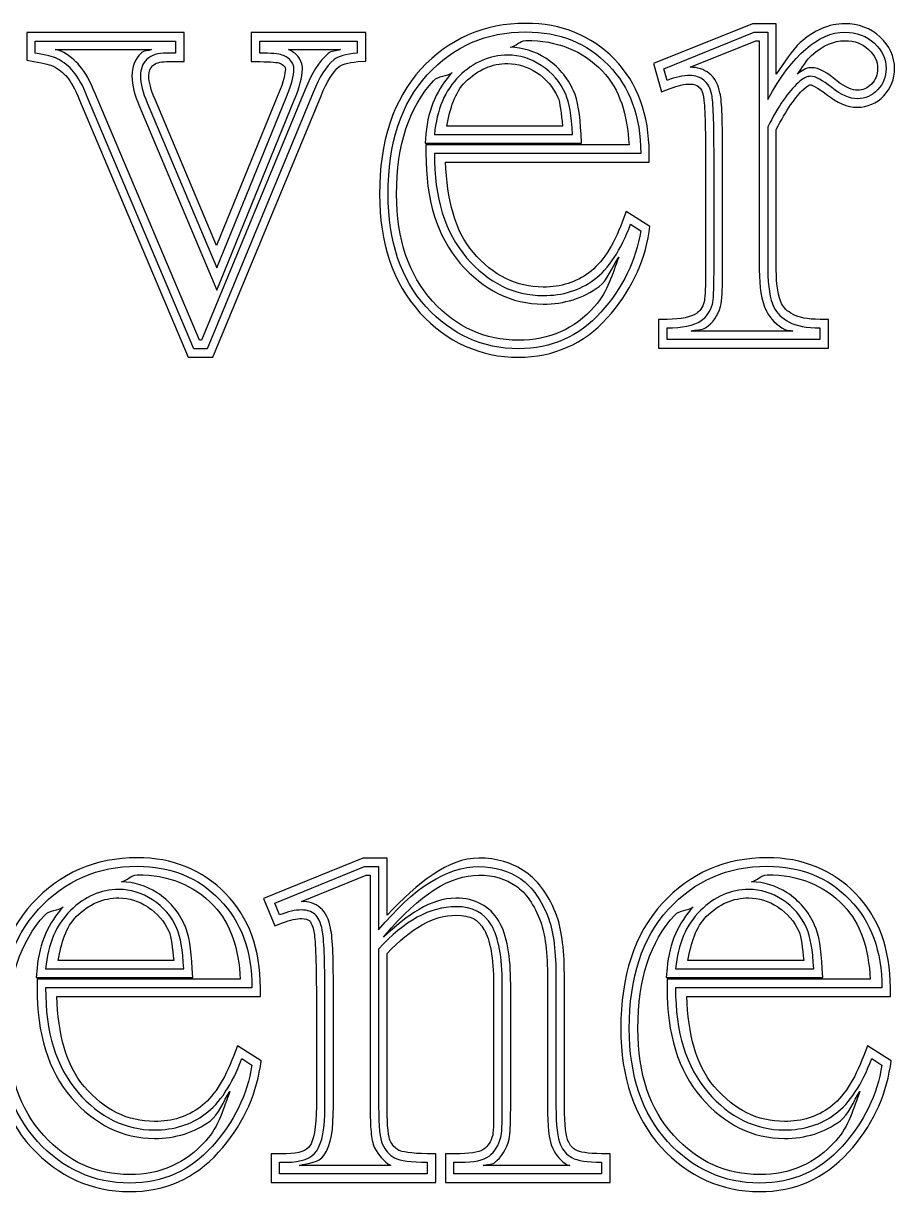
# Model space of a CAD drawing. Extents: x 35 to 204, y 106 to 197.
# Drawn here: x 89.13 to 103.4, y 121.45 to 140.59 of the extents above; entities that cross this region are included whole.
import ezdxf

# ---------------------------------------------------------------- set-up
doc = ezdxf.new("R2010")
doc.units = 0
doc.layers.add('Plast_1', color=7, linetype='CONTINUOUS')

msp = doc.modelspace()

# ---------------------------------------------------------------- linework, layer by layer
at = {"layer": 'Plast_1', "color": 7}
for points in [[(97.35937, 140.59366)], [(97.359436, 140.3144)], [(102.58205, 140.3086)], [(97.060547, 139.93555)], [(95.859665, 138.77176)], [(90.990279, 126.92379)], [(90.990202, 126.64448)], [(90.69145, 126.26559)], [(101.0118, 126.26559)], [(89.489174, 125.10163)], [(99.811184, 125.10163)]]:
    msp.add_lwpolyline(points, close=True, dxfattribs=at)
for points in [[(101.07031, 140.58789), (99.451172, 139.93359), (99.578125, 139.47266), (99.722656, 139.52736)], [(101.46112, 139.75957), (101.46112, 140.58769), (101.32245, 140.58769), (101.07031, 140.58789)], [(89.179687, 140.44336), (89.179687, 140.30469), (89.179687, 139.98828), (89.296875, 139.96878)], [(91.47086, 139.9668), (91.759923, 139.9668), (91.759923, 140.44336), (89.179687, 140.44336)], [(89.318293, 140.10671), (89.318294, 140.30431)], [(89.318294, 140.30431), (91.619788, 140.30431), (91.619788, 140.10673), (91.470271, 140.10673)], [(94.605516, 139.96672), (94.734422, 139.97672), (94.734422, 140.44352), (92.857469, 140.44352), (92.857469, 139.96696), (92.998094, 139.96696)], [(92.997479, 140.10669), (92.997479, 140.30427), (94.594107, 140.30427), (94.594107, 140.10669)], [(99.672328, 139.65824), (99.618928, 139.85047), (101.09808, 140.44854), (101.32237, 140.44848)], [(100.05272, 139.87501), (101.12501, 140.30859)], [(101.12501, 140.30859), (101.18361, 140.30859), (101.18361, 138.93359), (101.18361, 138.8125), (101.18361, 136.55664)], [(101.32237, 140.44848), (101.32237, 139.34846)], [(89.644439, 140.16396), (89.644531, 140.16406)], [(89.644531, 140.16406), (91.222656, 140.16406)], [(93.468706, 140.16395), (94.320268, 140.16395)], [(102.97267, 140.16602), (102.97267, 140.16402), (102.97467, 140.16402)], [(91.056641, 140.10936), (91.054641, 140.10736), (91.054641, 140.10536)], [(93.320359, 139.94356), (93.322359, 139.94156), (93.326259, 139.94156)], [(94.119097, 140.10145), (94.119097, 140.09945)], [(93.402429, 139.88496), (93.406329, 139.88096), (93.412229, 139.87496)], [(98.611328, 139.8125), (98.611328, 139.8105)], [(89.841797, 139.71289), (89.841797, 139.71089), (89.843797, 139.71089)], [(100.1875, 139.55666), (100.1895, 139.55466), (100.1895, 139.55266)], [(102.4571, 139.6484), (102.4551, 139.6504)], [(90.043016, 139.33784), (91.826219, 135.123), (92.230516, 135.123), (94.002, 139.40815)], [(93.873222, 139.46056), (92.137757, 135.26341), (91.918821, 135.26341), (90.172676, 139.39114)], [(93.744097, 139.51156), (92.044878, 135.40218), (92.011678, 135.40218), (90.302693, 139.4432), (90.300693, 139.4452)], [(91.155217, 139.28973), (92.292615, 136.58774), (93.435352, 139.39118)], [(93.306801, 139.44332), (92.291176, 136.95309), (91.283363, 139.34566)], [(100.2676, 139.39641), (100.2676, 139.39441), (100.2676, 139.39041)], [(101.91215, 139.51734), (101.91415, 139.51934), (101.91615, 139.51934)], [(102.28138, 139.43149), (102.28338, 139.43149), (102.28338, 139.42949)], [(91.027298, 139.23427), (92.294876, 136.22255), (93.564407, 139.33778)], [(95.72075, 138.78511), (95.70708, 138.63276), (95.859424, 138.63276), (98.271533, 138.63276), (98.263733, 138.77925)], [(95.859665, 138.77176), (98.123779, 138.77176)], [(97.960936, 138.91211), (96.0625, 138.91211)], [(101.32237, 138.89991), (101.32237, 136.5557)], [(101.46098, 136.5564), (101.46098, 138.85523)], [(99.048828, 138.60151), (95.720703, 138.60151), (95.720703, 138.46284)], [(99.239817, 138.46204), (95.859665, 138.46204)], [(96.042964, 138.32218), (99.378901, 138.32218), (99.378901, 138.4628)], [(100.303, 138.40798), (100.303, 136.51345)], [(100.44129, 136.513), (100.44129, 138.40866)], [(100.58025, 136.51368), (100.58025, 138.40821)], [(99.376953, 137.17574), (99.390623, 137.26554), (99.003904, 137.51358), (98.943354, 137.35147)], [(99.07428, 137.30329), (99.239817, 137.19649)], [(98.558594, 136.28315), (98.560594, 136.28315)], [(100.2813, 136.03494), (100.2813, 136.03294)], [(100.54885, 135.95504), (100.54885, 135.95704)], [(95.623047, 135.85352), (95.623047, 135.85152)], [(99.671925, 135.74388), (99.533253, 135.74388), (99.533253, 135.27318), (102.31646, 135.27318), (102.31646, 135.74388), (102.17778, 135.74388)], [(102.17676, 135.60522), (102.17676, 135.41298), (99.672348, 135.41298), (99.672348, 135.60522)], [(101.73244, 135.55273), (100.06643, 135.55273)], [(94.689453, 126.91797), (93.060547, 126.25586), (93.246094, 125.80859), (93.373047, 125.85739)], [(95.08599, 125.98424), (95.08599, 126.91783), (94.689453, 126.91797)], [(101.31263, 126.92379), (101.3125, 126.92383)], [(93.323217, 125.98801), (93.243117, 126.18025), (94.716927, 126.77832), (94.946542, 126.77832), (94.946543, 125.74242)], [(93.681697, 126.20699), (94.744143, 126.63867)], [(94.744143, 126.63867), (94.806643, 126.63867), (94.806643, 125.48047), (94.806643, 125.35547), (94.806643, 122.84766)], [(96.586029, 126.63855), (96.585939, 126.63867)], [(101.312322, 126.64448), (101.3125, 126.64453)], [(92.240234, 126.14258), (92.240234, 126.14058)], [(102.5625, 126.14258), (102.5625, 126.14058)], [(91.164062, 126.11719), (91.166062, 126.11519)], [(101.48633, 126.11719), (101.48833, 126.11519)], [(91.769546, 125.82026), (91.767546, 125.82026)], [(93.808594, 125.89259), (93.810594, 125.89259), (93.812594, 125.89059)], [(93.886814, 125.7109), (93.886814, 125.7089), (93.886814, 125.7069)], [(95.027439, 125.62098), (95.054779, 125.65418)], [(96.671923, 125.74797), (96.673923, 125.74797), (96.673923, 125.74597)], [(94.946544, 125.42732), (94.946544, 122.84816)], [(91.589888, 125.24019), (89.693403, 125.24019)], [(95.085985, 122.84758), (95.085985, 125.35344)], [(101.91219, 125.24019), (100.01375, 125.24019)], [(89.349609, 125.11518), (89.335939, 124.96284), (89.488283, 124.96284), (91.900393, 124.96284), (91.892593, 125.10933)], [(89.489174, 125.10163), (91.753288, 125.10163)], [(99.671875, 125.11518), (99.658205, 124.96284), (99.810549, 124.96284), (102.222662, 124.96284), (102.214662, 125.10933)], [(99.811184, 125.10163), (102.0753, 125.10163)], [(92.679687, 124.93159), (89.349609, 124.93159), (89.349609, 124.79292)], [(96.830173, 124.85144), (96.830173, 122.84754)], [(96.970364, 122.84816), (96.970364, 124.85062)], [(97.10947, 122.84755), (97.10947, 124.85145)], [(97.712893, 124.93555), (97.712893, 122.84766)], [(97.851445, 124.93609), (97.851445, 122.8482)], [(97.990287, 122.84752), (97.990287, 124.93541)], [(103.00195, 124.93159), (99.671875, 124.93159), (99.671875, 124.79292)], [(92.869326, 124.79192), (89.489174, 124.79192)], [(89.67192, 124.6523), (93.009811, 124.6523), (93.009811, 124.79098)], [(93.925874, 124.66393), (93.925874, 122.84753)], [(94.065463, 122.84818), (94.065463, 124.66374)], [(94.205129, 122.84762), (94.205129, 124.66402)], [(103.19134, 124.79192), (99.811184, 124.79192)], [(99.994271, 124.6523), (103.33021, 124.6523), (103.33021, 124.79098)], [(93.007859, 123.50581), (93.021529, 123.59371), (92.634811, 123.84371), (92.572311, 123.6816)], [(103.33013, 123.50581), (103.34383, 123.59371), (102.95516, 123.84371), (102.89466, 123.6816)], [(92.703789, 123.63316), (92.869326, 123.52636)], [(103.0258, 123.63316), (103.19134, 123.52636)], [(96.814553, 122.38269), (96.814553, 122.38069)], [(89.251953, 122.18359), (89.253953, 122.18159)], [(93.818452, 122.20104), (93.816452, 122.20104)], [(95.130905, 122.2948), (95.130905, 122.2968)], [(98.054787, 122.27325), (98.052787, 122.27525)], [(99.574219, 122.18359), (99.574219, 122.18159)], [(93.429733, 122.07409), (93.18364, 122.07409), (93.18364, 121.60339), (95.880905, 121.60339), (95.880905, 122.07409), (95.742233, 122.07409)], [(95.742189, 121.93505), (95.742189, 121.74282), (93.323218, 121.74282), (93.323218, 121.93505), (93.430016, 121.93505)], [(96.28135, 122.07407), (96.041116, 122.07407), (96.041116, 121.60337), (98.738381, 121.60337), (98.738381, 122.07407), (98.599709, 122.07407)], [(98.599031, 121.93503), (98.599031, 121.7428), (96.18006, 121.7428), (96.18006, 121.93503), (96.281518, 121.93503)], [(102.64258, 122.09761), (102.64458, 122.09761)], [(95.138676, 121.88477), (95.140676, 121.88277), (93.648488, 121.88277)], [(98.080134, 121.88267), (96.658259, 121.88267)], [(98.042974, 121.88867), (98.044974, 121.88867)]]:
    msp.add_lwpolyline(points, dxfattribs=at)
for points in [[(97.359375, 140.59375), (96.677744, 140.59375), (96.092965, 140.33934), (95.638672, 139.84375)], [(98.810542, 140.00577), (98.432932, 140.39482), (97.938397, 140.59366), (97.35937, 140.59366)], [(102.58221, 140.58769), (102.32725, 140.58769), (102.08153, 140.47797), (101.8537, 140.2791)], [(103.16229, 140.36894), (103.00851, 140.51348), (102.80609, 140.58769), (102.58221, 140.58769)], [(95.742187, 139.74896), (96.172938, 140.218867), (96.712267, 140.45382), (97.360174, 140.45382)], [(97.101623, 140.20112), (97.199523, 140.21372), (97.254702, 140.3144), (97.359436, 140.3144)], [(97.359375, 140.31445), (97.876805, 140.31445), (98.284074, 140.14967), (98.611328, 139.8125)], [(97.360174, 140.45382), (97.908403, 140.45382), (98.358734, 140.272263), (98.711167, 139.90915)], [(101.32237, 139.34846), (101.731763, 140.081807), (102.151837, 140.44848), (102.58259, 140.44848)], [(102.03713, 140.06837), (102.22937, 140.23617), (102.40626, 140.3086), (102.58205, 140.3086)], [(102.58204, 140.30859), (102.74909, 140.30859), (102.87029, 140.26269), (102.97267, 140.16602)], [(102.58259, 140.44848), (102.778383, 140.44848), (102.94036, 140.387963), (103.06852, 140.26693)], [(103.40057, 139.85527), (103.40057, 140.04995), (103.31317, 140.23059), (103.16229, 140.36894)], [(89.742099, 140.13856), (89.718949, 140.15086), (89.671219, 140.15426), (89.644439, 140.16396)], [(90.052646, 139.89442), (89.969366, 139.99372), (89.864898, 140.0748), (89.742099, 140.13856)], [(91.222656, 140.16406), (91.168826, 140.14226), (91.099378, 140.14806), (91.056641, 140.10936)], [(93.62105, 140.05653), (93.58234, 140.10683), (93.52473, 140.13493), (93.468706, 140.16395)], [(94.320268, 140.16395), (94.256038, 140.14215), (94.167796, 140.14285), (94.119097, 140.10145)], [(97.685608, 140.02143), (97.50477, 140.13915), (97.305361, 140.19295), (97.101623, 140.20112)], [(101.8537, 140.2791), (101.71658, 140.15942), (101.59047, 139.94336), (101.46112, 139.75957)], [(102.97467, 140.16402), (103.08006, 140.06742), (103.12115, 139.97402), (103.12115, 139.85543)], [(103.06852, 140.26693), (103.19668, 140.14945), (103.26076, 140.01239), (103.26076, 139.85575)], [(89.296875, 139.96878), (89.469239, 139.94118), (89.585713, 139.90618), (89.611328, 139.89258)], [(89.676066, 140.01591), (89.615546, 140.047977), (89.496288, 140.078243), (89.318293, 140.10671)], [(89.948401, 139.80232), (89.877202, 139.887753), (89.786424, 139.95895), (89.676066, 140.01591)], [(91.054641, 140.10536), (90.955091, 140.01076), (90.904251, 139.87529), (90.904251, 139.73231)], [(91.149878, 140.00527), (91.078679, 139.93763), (91.04308, 139.846853), (91.04308, 139.73294)], [(91.470271, 140.10673), (91.331434, 140.10673), (91.224636, 140.07291), (91.149878, 140.00527)], [(91.246251, 139.9023), (91.289201, 139.9406), (91.355604, 139.9668), (91.47086, 139.9668)], [(93.365932, 140.07469), (93.305412, 140.096023), (93.182594, 140.10669), (92.997479, 140.10669)], [(92.998094, 139.96696), (93.17785, 139.96696), (93.301898, 139.95006), (93.320359, 139.94356)], [(93.326259, 139.94156), (93.358359, 139.93256), (93.379169, 139.91666), (93.402429, 139.88496)], [(93.515449, 139.96789), (93.476289, 140.02129), (93.42645, 140.05689), (93.365932, 140.07469)], [(93.558169, 139.84507), (93.558169, 139.894937), (93.543929, 139.935877), (93.515449, 139.96789)], [(93.69722, 139.84559), (93.69722, 139.92059), (93.67145, 139.99797), (93.62105, 140.05653)], [(94.119097, 140.09945), (93.967752, 139.96972), (93.848666, 139.77298), (93.744097, 139.51156)], [(94.209635, 139.99455), (94.085038, 139.88775), (93.9729, 139.709753), (93.873222, 139.46056)], [(94.594107, 140.10669), (94.408991, 140.092423), (94.280834, 140.055043), (94.209635, 139.99455)], [(94.300828, 139.88862), (94.330688, 139.91402), (94.434095, 139.95352), (94.605516, 139.96672)], [(97.06114, 140.07469), (96.765666, 140.07469), (96.500452, 139.958993), (96.265497, 139.7276)], [(96.363281, 139.62891), (96.577406, 139.83979), (96.801488, 139.93555), (97.060547, 139.93555)], [(97.060547, 139.93555), (97.225227, 139.93555), (97.380363, 139.88825), (97.535156, 139.78711)], [(97.611149, 139.90381), (97.436713, 140.01773), (97.253377, 140.07469), (97.06114, 140.07469)], [(98.138733, 139.49018), (98.039653, 139.71212), (97.885834, 139.89329), (97.685608, 140.02143)], [(99.378901, 138.4628), (99.378901, 139.09507), (99.190363, 139.61828), (98.810542, 140.00577)], [(101.80666, 139.76173), (101.88336, 139.85573), (101.96234, 140.00308), (102.03713, 140.06837)], [(89.611328, 139.89258), (89.707288, 139.84308), (89.78353, 139.78281), (89.841797, 139.71289)], [(90.172676, 139.39114), (90.094358, 139.58338), (90.0196, 139.72044), (89.948401, 139.80232)], [(90.300693, 139.4452), (90.219873, 139.64315), (90.142234, 139.79139), (90.052646, 139.89442)], [(90.904251, 139.73231), (90.904251, 139.57981), (90.947551, 139.41655), (91.027298, 139.23427)], [(91.04308, 139.73294), (91.04308, 139.60834), (91.080459, 139.460603), (91.155217, 139.28973)], [(91.181801, 139.73238), (91.181801, 139.81638), (91.204271, 139.8619), (91.246251, 139.9023)], [(91.283363, 139.34566), (91.213593, 139.50513), (91.181801, 139.63568), (91.181801, 139.73238)], [(93.418129, 139.84566), (93.418129, 139.77936), (93.385469, 139.63485), (93.306801, 139.44332)], [(93.412229, 139.87496), (93.416829, 139.86996), (93.418129, 139.86896), (93.418129, 139.84566)], [(93.435352, 139.39118), (93.51723, 139.59054), (93.558169, 139.741837), (93.558169, 139.84507)], [(93.564407, 139.33778), (93.649497, 139.54497), (93.69722, 139.70548), (93.69722, 139.84559)], [(94.002, 139.40815), (94.09679, 139.64512), (94.202979, 139.80475), (94.300828, 139.88862)], [(95.638672, 139.84375), (95.183417, 139.34676), (94.960937, 138.65525), (94.960937, 137.79492)], [(95.1014, 137.79456), (95.1014, 138.63114), (95.314996, 139.282607), (95.742187, 139.74896)], [(96.152391, 139.78706), (95.911573, 139.53497), (95.760618, 139.20191), (95.72075, 138.78511)], [(95.84575, 139.65425), (95.92815, 139.74415), (96.06262, 139.71575), (96.152391, 139.78706)], [(96.265497, 139.7276), (96.034101, 139.49976), (95.898824, 139.181147), (95.859665, 138.77176)], [(97.535156, 139.78711), (97.690923, 139.68741), (97.805848, 139.55373), (97.884766, 139.37695)], [(98.011641, 139.4339), (97.922643, 139.63326), (97.789146, 139.789897), (97.611149, 139.90381)], [(98.611328, 139.8105), (98.902885, 139.51305), (99.01859, 139.09477), (99.048828, 138.60151)], [(98.711167, 139.90915), (99.0636, 139.549597), (99.239817, 139.067227), (99.239817, 138.46204)], [(100.04612, 139.73834), (99.935762, 139.73834), (99.811165, 139.71164), (99.672328, 139.65824)], [(100.27574, 139.66354), (100.215207, 139.713407), (100.138667, 139.73834), (100.04612, 139.73834)], [(100.36132, 139.77345), (100.27592, 139.84235), (100.16648, 139.87378), (100.05272, 139.87501)], [(100.53905, 139.45314), (100.51305, 139.58328), (100.45775, 139.69848), (100.36132, 139.77345)], [(102.02736, 139.8672), (101.94336, 139.8672), (101.87579, 139.8116), (101.80666, 139.76173)], [(102.02724, 139.7276), (101.963173, 139.7276), (101.893753, 139.692), (101.81898, 139.6208)], [(102.36899, 139.5407), (102.215917, 139.6653), (102.102, 139.7276), (102.02724, 139.7276)], [(102.4551, 139.6504), (102.29478, 139.78081), (102.17879, 139.8672), (102.02736, 139.8672)], [(103.12115, 139.85543), (103.12115, 139.7476), (103.09085, 139.67152), (103.02155, 139.59957)], [(103.26076, 139.85575), (103.26076, 139.716917), (103.21448, 139.59944), (103.12192, 139.50332)], [(103.22284, 139.40605), (103.33867, 139.52634), (103.40057, 139.68543), (103.40057, 139.85527)], [(89.843797, 139.71089), (89.896147, 139.65069), (89.96766, 139.52281), (90.043016, 139.33784)], [(95.240281, 137.79487), (95.240281, 138.60771), (95.446623, 139.21853), (95.84575, 139.65425)], [(96.0625, 138.91211), (96.11796, 139.20014), (96.195038, 139.46325), (96.363281, 139.62891)], [(99.722656, 139.52736), (99.849934, 139.57636), (99.959017, 139.59966), (100.04688, 139.59966)], [(100.04688, 139.59966), (100.11438, 139.59966), (100.15389, 139.58436), (100.1875, 139.55666)], [(100.1895, 139.55266), (100.2201, 139.52886), (100.2505, 139.48506), (100.2676, 139.39641)], [(100.40389, 139.42324), (100.382557, 139.5336), (100.33984, 139.6137), (100.27574, 139.66354)], [(101.81898, 139.6208), (101.658787, 139.47484), (101.49325, 139.234543), (101.32237, 138.89991)], [(101.91615, 139.51934), (101.97655, 139.57684), (102.01505, 139.58774), (102.02747, 139.58774)], [(102.02747, 139.58774), (102.02447, 139.58774), (102.13693, 139.54904), (102.28138, 139.43149)], [(102.79084, 139.35914), (102.666247, 139.35914), (102.52563, 139.41966), (102.36899, 139.5407)], [(102.79109, 139.49801), (102.71219, 139.49801), (102.59819, 139.54001), (102.4571, 139.6484)], [(103.02155, 139.59957), (102.95135, 139.52657), (102.88437, 139.49801), (102.79109, 139.49801)], [(97.884766, 139.37695), (97.916616, 139.30525), (97.940116, 139.10882), (97.960936, 138.91211)], [(98.123779, 138.77176), (98.105979, 139.085033), (98.0686, 139.305747), (98.011641, 139.4339)], [(98.263733, 138.77925), (98.245513, 139.09986), (98.210633, 139.32841), (98.138733, 139.49018)], [(100.2676, 139.39041), (100.2736, 139.36371), (100.2869, 139.24998), (100.293, 139.08376)], [(100.44129, 138.40866), (100.44129, 138.978253), (100.428823, 139.316447), (100.40389, 139.42324)], [(100.57225, 139.09376), (100.56625, 139.26482), (100.55755, 139.37313), (100.53905, 139.45314)], [(101.46098, 138.85523), (101.6224, 139.16652), (101.77696, 139.39416), (101.91215, 139.51734)], [(102.28338, 139.42949), (102.45418, 139.29751), (102.62143, 139.21855), (102.7912, 139.21855)], [(103.12192, 139.50332), (103.02936, 139.4072), (102.919, 139.35914), (102.79084, 139.35914)], [(102.7912, 139.21855), (102.95423, 139.21855), (103.10796, 139.28675), (103.22284, 139.40605)], [(100.293, 139.08376), (100.299, 138.91755), (100.303, 138.69176), (100.303, 138.40798)], [(100.58025, 138.40821), (100.58025, 138.69403), (100.57925, 138.92178), (100.57225, 139.09376)], [(95.720703, 138.46284), (95.717103, 137.71369), (95.900683, 137.10581), (96.283203, 136.66206)], [(95.859665, 138.46204), (95.856132, 137.735813), (96.032348, 137.166227), (96.388314, 136.75328)], [(96.494136, 136.84366), (96.193005, 137.19299), (96.066793, 137.70606), (96.042964, 138.32218)], [(94.960937, 137.79492), (94.960938, 136.99734), (95.180386, 136.34158), (95.623047, 135.85352)], [(95.726167, 135.94695), (95.309656, 136.406183), (95.1014, 137.022053), (95.1014, 137.79456)], [(95.830125, 136.04097), (95.439764, 136.47137), (95.240281, 137.04744), (95.240281, 137.79487)], [(98.943354, 137.35147), (98.788913, 136.93963), (98.600216, 136.66268), (98.392573, 136.50772)], [(98.476212, 136.3955), (98.714727, 136.5735), (98.914083, 136.876097), (99.07428, 137.30329)], [(99.239817, 137.19649), (99.165058, 136.708777), (98.947903, 136.263783), (98.58835, 135.86151)], [(98.691406, 135.76754), (99.066424, 136.18711), (99.29799, 136.6606), (99.376953, 137.17574)], [(96.388314, 136.75328), (96.744307, 136.340327), (97.162598, 136.13385), (97.643189, 136.13385)], [(97.642573, 136.27335), (97.201939, 136.27335), (96.829858, 136.45422), (96.494136, 136.84366)], [(98.880906, 136.76558), (98.774037, 136.48858), (98.705468, 136.20234), (98.484422, 135.95503)], [(98.560594, 136.28315), (98.694474, 136.38305), (98.774502, 136.60471), (98.880906, 136.76558)], [(96.283203, 136.66206), (96.659466, 136.22559), (97.122032, 135.99409), (97.642578, 135.99409)], [(98.392573, 136.50772), (98.181985, 136.35138), (97.93765, 136.27335), (97.642573, 136.27335)], [(100.303, 136.51345), (100.303, 136.37252), (100.299, 136.2599), (100.295, 136.17751)], [(100.41459, 135.99503), (100.43239, 136.055563), (100.44129, 136.22822), (100.44129, 136.513)], [(100.57425, 136.16212), (100.57925, 136.25242), (100.58025, 136.36984), (100.58025, 136.51368)], [(101.18361, 136.55664), (101.18361, 136.27446), (101.21561, 136.05177), (101.29885, 135.88086)], [(101.32237, 136.5557), (101.32237, 136.285147), (101.35619, 136.08045), (101.42383, 135.94161)], [(101.54888, 136.00171), (101.49688, 136.10848), (101.46098, 136.29747), (101.46098, 136.5564)], [(97.642578, 135.99409), (97.988287, 135.99409), (98.299272, 136.09059), (98.558594, 136.28315)], [(97.643189, 136.13385), (97.963582, 136.13385), (98.241257, 136.221067), (98.476212, 136.3955)], [(100.295, 136.17751), (100.291, 136.09511), (100.2819, 136.0368), (100.2813, 136.03494)], [(100.54885, 135.95704), (100.56565, 136.01514), (100.56965, 136.07269), (100.57425, 136.16212)], [(97.237357, 135.26345), (96.649969, 135.26345), (96.146239, 135.491283), (95.726167, 135.94695)], [(97.238328, 135.40229), (96.687647, 135.40229), (96.227916, 135.61014), (95.830125, 136.04097)], [(98.484422, 135.95503), (98.148178, 135.58217), (97.745174, 135.40229), (97.238328, 135.40229)], [(100.2813, 136.03294), (100.2526, 135.93245), (100.2096, 135.87617), (100.15239, 135.83958)], [(100.2277, 135.7227), (100.316693, 135.779633), (100.37899, 135.87041), (100.41459, 135.99503)], [(100.30275, 135.60543), (100.42311, 135.68243), (100.50622, 135.80702), (100.54885, 135.95504)], [(101.42383, 135.94161), (101.470097, 135.845497), (101.551977, 135.7654), (101.66947, 135.70132)], [(101.73638, 135.82398), (101.63788, 135.87768), (101.58038, 135.93627), (101.54888, 136.00171)], [(95.623047, 135.85152), (96.065082, 135.37203), (96.614821, 135.12301), (97.238281, 135.12301)], [(98.58835, 135.86151), (98.228797, 135.462803), (97.778466, 135.26345), (97.237357, 135.26345)], [(97.238281, 135.12301), (97.813653, 135.12301), (98.308546, 135.34299), (98.691406, 135.76754)], [(100.15239, 135.83958), (100.06799, 135.78498), (99.906505, 135.74388), (99.671925, 135.74388)], [(99.672348, 135.60522), (99.921543, 135.60522), (100.10666, 135.64438), (100.2277, 135.7227)], [(101.29885, 135.88086), (101.35985, 135.75408), (101.46706, 135.65256), (101.60354, 135.57813)], [(102.17778, 135.74388), (101.97056, 135.74388), (101.82161, 135.77748), (101.73638, 135.82398)], [(100.06643, 135.55273), (100.14023, 135.57433), (100.24368, 135.56723), (100.30275, 135.60543)], [(101.60354, 135.57813), (101.63714, 135.55983), (101.69474, 135.56623), (101.73244, 135.55273)], [(101.66947, 135.70132), (101.786943, 135.637253), (101.95604, 135.60522), (102.17676, 135.60522)], [(90.990234, 126.92383), (90.308603, 126.92383), (89.723824, 126.66942), (89.269531, 126.17383)], [(92.439498, 126.3359), (92.062055, 126.72406), (91.568637, 126.92379), (90.990279, 126.92379)], [(96.58599, 126.91783), (96.08631, 126.91783), (95.588171, 126.5114), (95.08599, 125.98424)], [(97.355522, 126.68931), (97.138428, 126.84209), (96.876545, 126.91783), (96.58599, 126.91783)], [(101.3125, 126.92383), (100.63087, 126.92383), (100.04609, 126.66942), (99.591797, 126.17383)], [(102.76185, 126.3359), (102.3844, 126.72406), (101.89099, 126.92379), (101.31263, 126.92379)], [(89.371696, 126.07883), (89.802447, 126.548743), (90.341776, 126.7837), (90.989683, 126.7837)], [(90.989683, 126.7837), (91.537912, 126.7837), (91.988243, 126.602143), (92.340676, 126.23903)], [(94.946543, 125.74242), (95.519692, 126.433047), (96.066141, 126.77836), (96.58589, 126.77836)], [(96.58589, 126.77836), (96.852885, 126.77836), (97.0825, 126.71072), (97.274737, 126.57544)], [(99.693706, 126.07883), (100.124455, 126.548743), (100.663783, 126.7837), (101.31169, 126.7837)], [(101.31169, 126.7837), (101.859923, 126.7837), (102.310257, 126.602143), (102.66269, 126.23903)], [(90.73239, 126.5312), (90.83019, 126.5438), (90.885582, 126.64448), (90.990202, 126.64448)], [(91.316374, 126.34956), (91.135108, 126.46794), (90.936719, 126.52299), (90.73239, 126.5312)], [(90.990234, 126.64453), (91.507664, 126.64453), (91.91298, 126.47975), (92.240234, 126.14258)], [(95.054779, 125.65418), (95.614694, 126.32886), (96.128068, 126.63855), (96.586029, 126.63855)], [(96.585939, 126.63867), (96.829373, 126.63867), (97.027936, 126.57877), (97.195314, 126.46094)], [(97.274737, 126.57544), (97.466973, 126.443727), (97.62005, 126.22479), (97.733967, 125.91863)], [(97.865287, 125.96666), (97.745077, 126.28973), (97.577707, 126.53627), (97.355522, 126.68931)], [(101.054512, 126.5312), (101.152312, 126.5438), (101.207702, 126.64448), (101.312322, 126.64448)], [(101.638492, 126.34956), (101.457742, 126.4676), (101.258212, 126.52268), (101.054512, 126.5312)], [(101.3125, 126.64453), (101.82993, 126.64453), (102.23525, 126.47975), (102.5625, 126.14258)], [(90.690649, 126.40457), (90.395175, 126.40457), (90.12996, 126.28887), (89.895005, 126.05747)], [(91.240658, 126.23369), (91.066222, 126.34761), (90.882886, 126.40457), (90.690649, 126.40457)], [(91.767546, 125.82026), (91.668676, 126.04172), (91.51597, 126.22146), (91.316374, 126.34956)], [(93.009811, 124.79098), (93.009811, 125.42324), (92.819319, 125.9484), (92.439498, 126.3359)], [(97.195314, 126.46094), (97.356574, 126.35045), (97.496264, 126.15739), (97.603518, 125.86914)], [(101.01266, 126.40457), (100.717187, 126.40457), (100.451973, 126.28887), (100.21702, 126.05747)], [(101.56267, 126.23369), (101.38823, 126.34761), (101.204893, 126.40457), (101.01266, 126.40457)], [(102.089662, 125.82026), (101.990762, 126.04172), (101.838082, 126.22146), (101.638492, 126.34956)], [(103.33021, 124.79098), (103.33021, 125.42324), (103.14167, 125.9484), (102.76185, 126.3359)], [(89.269531, 126.17383), (88.814275, 125.67684), (88.591797, 124.98533), (88.591797, 124.125)], [(89.992231, 125.95894), (90.206357, 126.16983), (90.432393, 126.26558), (90.69145, 126.26559)], [(90.691406, 126.26563), (90.856087, 126.26563), (91.00927, 126.21833), (91.164062, 126.11719)], [(91.64115, 125.76378), (91.552152, 125.963133), (91.418655, 126.11977), (91.240658, 126.23369)], [(92.240234, 126.14058), (92.531434, 125.84349), (92.649165, 125.42398), (92.679687, 124.93159)], [(92.340676, 126.23903), (92.693109, 125.879477), (92.869326, 125.397107), (92.869326, 124.79192)], [(93.99029, 126.10348), (93.90691, 126.17498), (93.796842, 126.20699), (93.681697, 126.20699)], [(96.212986, 126.26161), (95.802225, 126.26161), (95.409928, 125.98484), (95.027439, 125.62098)], [(96.914157, 125.88466), (96.776636, 126.1282), (96.520856, 126.26161), (96.212986, 126.26161)], [(99.591797, 126.17383), (99.136541, 125.67684), (98.914062, 124.98533), (98.914062, 124.125)], [(100.31453, 125.95894), (100.52866, 126.16983), (100.75274, 126.26558), (101.0118, 126.26559)], [(101.01172, 126.26563), (101.1764, 126.26563), (101.33153, 126.21833), (101.48633, 126.11719)], [(101.96316, 125.76378), (101.87416, 125.963133), (101.740663, 126.11977), (101.56267, 126.23369)], [(102.5625, 126.14058), (102.8537, 125.84349), (102.97143, 125.42398), (103.00195, 124.93159)], [(102.66269, 126.23903), (103.015123, 125.879477), (103.19134, 125.397107), (103.19134, 124.79192)], [(88.730909, 124.12443), (88.730909, 124.961017), (88.944505, 125.612483), (89.371696, 126.07883)], [(88.871094, 124.12495), (88.871094, 124.93779), (89.075483, 125.54862), (89.474609, 125.98433)], [(89.779297, 126.11714), (89.538793, 125.86511), (89.389449, 125.5317), (89.349609, 125.11518)], [(89.474609, 125.98433), (89.556479, 126.07363), (89.690153, 126.04623), (89.779297, 126.11714)], [(89.895005, 126.05747), (89.66361, 125.829637), (89.528333, 125.511023), (89.489174, 125.10163)], [(89.693403, 125.24019), (89.748733, 125.52914), (89.823629, 125.79294), (89.992231, 125.95894)], [(91.166062, 126.11519), (91.321831, 126.01549), (91.4348, 125.88376), (91.513718, 125.70699)], [(93.68099, 126.06811), (93.581312, 126.06811), (93.462054, 126.04141), (93.323217, 125.98801)], [(93.899925, 125.99871), (93.846525, 126.044977), (93.773547, 126.06811), (93.68099, 126.06811)], [(94.022743, 125.73706), (93.997823, 125.865213), (93.956884, 125.95243), (93.899925, 125.99871)], [(94.158259, 125.76754), (94.130389, 125.90829), (94.085039, 126.02468), (93.99029, 126.10348)], [(96.212099, 126.12151), (95.788468, 126.12151), (95.366616, 125.890113), (94.946544, 125.42732)], [(95.085985, 125.35344), (95.477023, 125.7713), (95.851374, 125.98234), (96.212939, 125.98234)], [(96.794147, 125.81714), (96.68023, 126.020053), (96.486214, 126.12151), (96.212099, 126.12151)], [(96.212939, 125.98234), (96.452631, 125.98234), (96.581387, 125.90924), (96.671923, 125.74797)], [(97.990287, 124.93541), (97.990287, 125.38509), (97.954297, 125.7239), (97.865287, 125.96666)], [(99.052919, 124.12443), (99.052919, 124.961017), (99.266515, 125.612483), (99.693706, 126.07883)], [(99.193359, 124.12495), (99.193359, 124.93779), (99.397749, 125.54862), (99.796875, 125.98433)], [(100.10156, 126.11714), (99.861056, 125.86511), (99.711715, 125.5317), (99.671875, 125.11518)], [(99.796875, 125.98433), (99.878745, 126.07363), (100.01242, 126.04623), (100.10156, 126.11714)], [(100.21702, 126.05747), (99.985621, 125.829637), (99.850343, 125.511023), (99.811184, 125.10163)], [(100.01375, 125.24019), (100.06905, 125.52921), (100.1459, 125.79291), (100.31453, 125.95894)], [(101.48833, 126.11519), (101.6441, 126.01549), (101.75707, 125.88377), (101.83599, 125.70699)], [(91.753288, 125.10163), (91.735488, 125.414903), (91.698109, 125.63562), (91.64115, 125.76378)], [(91.892593, 125.10933), (91.874373, 125.42994), (91.841443, 125.65848), (91.769546, 125.82026)], [(93.373047, 125.85739), (93.501444, 125.90679), (93.606874, 125.92769), (93.681641, 125.92769)], [(93.681641, 125.92769), (93.750951, 125.92769), (93.78534, 125.91269), (93.808594, 125.89259)], [(93.812594, 125.89059), (93.828374, 125.87779), (93.865094, 125.82259), (93.886814, 125.7109)], [(94.205129, 124.66402), (94.205129, 125.25366), (94.196529, 125.59532), (94.158259, 125.76754)], [(96.970364, 124.85062), (96.970364, 125.295607), (96.911625, 125.61778), (96.794147, 125.81714)], [(97.10947, 124.85145), (97.10947, 125.30705), (97.05355, 125.6463), (96.914157, 125.88466)], [(97.603518, 125.86914), (97.670898, 125.68455), (97.712893, 125.36784), (97.712893, 124.93555)], [(97.733967, 125.91863), (97.812286, 125.705037), (97.851445, 125.377523), (97.851445, 124.93609)], [(102.0753, 125.10163), (102.0575, 125.414903), (102.02012, 125.63562), (101.96316, 125.76378)], [(102.214662, 125.10933), (102.196462, 125.42994), (102.161562, 125.65848), (102.089662, 125.82026)], [(91.513718, 125.70699), (91.545708, 125.63499), (91.569068, 125.43817), (91.589888, 125.24019)], [(93.886814, 125.7069), (93.905504, 125.6228), (93.925874, 125.24906), (93.925874, 124.66393)], [(94.065463, 124.66374), (94.065463, 125.251127), (94.051223, 125.6089), (94.022743, 125.73706)], [(96.673923, 125.74597), (96.768353, 125.58573), (96.830173, 125.28415), (96.830173, 124.85144)], [(101.83599, 125.70699), (101.86799, 125.63499), (101.89139, 125.43817), (101.91219, 125.24019)], [(89.349609, 124.79292), (89.346009, 124.04377), (89.52959, 123.43589), (89.912109, 122.99214)], [(89.489174, 124.79192), (89.485641, 124.065693), (89.661857, 123.496103), (90.017823, 123.08315)], [(90.123092, 123.17379), (89.82196, 123.52313), (89.695749, 124.03619), (89.67192, 124.6523)], [(99.671875, 124.79292), (99.668275, 124.04377), (99.851858, 123.43589), (100.23438, 122.99214)], [(99.811184, 124.79192), (99.807651, 124.065693), (99.983866, 123.496103), (100.33983, 123.08315)], [(100.44544, 123.17379), (100.14431, 123.52313), (100.0181, 124.03619), (99.994271, 124.6523)], [(88.591797, 124.125), (88.591797, 123.32742), (88.809292, 122.67165), (89.251953, 122.18359)], [(89.355676, 122.27683), (88.939165, 122.736057), (88.730909, 123.351923), (88.730909, 124.12443)], [(89.458984, 122.37104), (89.068624, 122.80144), (88.871094, 123.37752), (88.871094, 124.12495)], [(98.914062, 124.125), (98.914062, 123.32742), (99.131557, 122.67165), (99.574219, 122.18359)], [(99.677686, 122.27683), (99.261175, 122.736057), (99.052919, 123.351923), (99.052919, 124.12443)], [(99.78125, 122.37104), (99.39089, 122.80144), (99.193359, 123.37752), (99.193359, 124.12495)], [(92.572311, 123.6816), (92.41787, 123.26976), (92.22917, 122.9928), (92.021529, 122.83785)], [(102.89466, 123.6816), (102.74022, 123.26976), (102.55152, 122.9928), (102.34388, 122.83785)], [(92.105721, 122.72538), (92.344236, 122.903373), (92.543592, 123.205967), (92.703789, 123.63316)], [(92.869326, 123.52636), (92.794567, 123.038653), (92.577412, 122.593663), (92.217859, 122.19139)], [(92.322313, 122.09761), (92.69733, 122.51718), (92.928896, 122.99067), (93.007859, 123.50581)], [(102.42773, 122.72538), (102.666243, 122.903373), (102.8656, 123.205967), (103.0258, 123.63316)], [(103.19134, 123.52636), (103.11658, 123.038653), (102.899423, 122.593663), (102.53987, 122.19139)], [(102.64458, 122.09761), (103.0196, 122.51718), (103.25116, 122.99067), (103.33013, 123.50581)], [(90.017823, 123.08315), (90.373816, 122.670197), (90.792107, 122.46372), (91.272698, 122.46372)], [(91.273482, 122.60348), (90.832848, 122.60348), (90.458814, 122.78435), (90.123092, 123.17379)], [(92.509766, 123.09565), (92.402896, 122.81866), (92.334327, 122.53242), (92.113281, 122.28511)], [(92.189453, 122.61323), (92.323334, 122.71313), (92.403361, 122.93479), (92.509766, 123.09565)], [(100.33983, 123.08315), (100.695823, 122.670197), (101.114117, 122.46372), (101.59471, 122.46372)], [(101.59388, 122.60348), (101.15324, 122.60348), (100.78116, 122.78435), (100.44544, 123.17379)], [(102.83203, 123.09565), (102.72516, 122.81866), (102.65659, 122.53242), (102.43555, 122.28511)], [(102.51172, 122.61323), (102.6456, 122.71313), (102.72563, 122.93479), (102.83203, 123.09565)], [(89.912109, 122.99214), (90.288372, 122.55567), (90.752892, 122.32417), (91.273437, 122.32417)], [(100.23438, 122.99214), (100.61064, 122.55567), (101.0732, 122.32417), (101.59375, 122.32417)], [(91.272698, 122.46372), (91.593091, 122.46372), (91.870766, 122.55094), (92.105721, 122.72538)], [(92.021529, 122.83785), (91.811282, 122.68224), (91.567858, 122.60348), (91.273482, 122.60348)], [(93.925874, 122.84753), (93.925874, 122.50316), (93.872934, 122.2795), (93.818452, 122.20104)], [(93.931966, 122.12195), (94.020964, 122.25011), (94.065463, 122.492187), (94.065463, 122.84818)], [(94.046926, 122.04293), (94.17044, 122.22079), (94.205129, 122.48), (94.205129, 122.84762)], [(94.806643, 122.84766), (94.806643, 122.67937), (94.811843, 122.54304), (94.822273, 122.43359)], [(94.946544, 122.84816), (94.946544, 122.517087), (94.966124, 122.31239), (95.005284, 122.23407)], [(95.099655, 122.4589), (95.090555, 122.5542), (95.085985, 122.68479), (95.085985, 122.84758)], [(96.830173, 122.84754), (96.830173, 122.7081), (96.829686, 122.5978), (96.826273, 122.51746)], [(96.949004, 122.34621), (96.963244, 122.39961), (96.970364, 122.566927), (96.970364, 122.84816)], [(97.10357, 122.50575), (97.10727, 122.59275), (97.10947, 122.70575), (97.10947, 122.84755)], [(97.712893, 122.84766), (97.712893, 122.53046), (97.728843, 122.31513), (97.798833, 122.16016)], [(97.851445, 122.8482), (97.851445, 122.538487), (97.876365, 122.32845), (97.926205, 122.21809)], [(98.052787, 122.27525), (98.023097, 122.34105), (97.990287, 122.54529), (97.990287, 122.84752)], [(102.34388, 122.83785), (102.13329, 122.6815), (101.88896, 122.60348), (101.59388, 122.60348)], [(101.59471, 122.46372), (101.915103, 122.46372), (102.192777, 122.55094), (102.42773, 122.72538)], [(91.273437, 122.32417), (91.619148, 122.32417), (91.930131, 122.42067), (92.189453, 122.61323)], [(96.826273, 122.51746), (96.822873, 122.43716), (96.813823, 122.37994), (96.814553, 122.38269)], [(97.08404, 122.31044), (97.09901, 122.36664), (97.09987, 122.41877), (97.10357, 122.50575)], [(101.59375, 122.32417), (101.93946, 122.32417), (102.2524, 122.42067), (102.51172, 122.61323)], [(90.867187, 121.73237), (90.315873, 121.73237), (89.857093, 121.9392), (89.458984, 122.37104)], [(94.822273, 122.43359), (94.832743, 122.32415), (94.843703, 122.2462), (94.880863, 122.17188)], [(95.130905, 122.2968), (95.128905, 122.3008), (95.108765, 122.3637), (95.099655, 122.4589)], [(96.814553, 122.38069), (96.785173, 122.26904), (96.736923, 122.19866), (96.671975, 122.14827)], [(96.756768, 122.03649), (96.849326, 122.10769), (96.913405, 122.21093), (96.949004, 122.34621)], [(96.841853, 121.92567), (96.961403, 122.01767), (97.042402, 122.15221), (97.08404, 122.31044)], [(101.18945, 121.73237), (100.63877, 121.73237), (100.17904, 121.94021), (99.78125, 122.37104)], [(89.253953, 122.18159), (89.695988, 121.70209), (90.243774, 121.45308), (90.867234, 121.45308)], [(90.866866, 121.59332), (90.279478, 121.59332), (89.775748, 121.821157), (89.355676, 122.27683)], [(92.217859, 122.19139), (91.858306, 121.792677), (91.407975, 121.59332), (90.866866, 121.59332)], [(92.113281, 122.28511), (91.777299, 121.91323), (91.37337, 121.73237), (90.867187, 121.73237)], [(93.816452, 122.20104), (93.766782, 122.12864), (93.655677, 122.07409), (93.429733, 122.07409)], [(93.430016, 121.93505), (93.679211, 121.93505), (93.846527, 121.99735), (93.931966, 122.12195)], [(94.880863, 122.17188), (94.940413, 122.04964), (95.028016, 121.94932), (95.138676, 121.88477)], [(95.005284, 122.23407), (95.055124, 122.13083), (95.122763, 122.05429), (95.2082, 122.00445)], [(95.275437, 122.12879), (95.218007, 122.16339), (95.170019, 122.21379), (95.130905, 122.2948)], [(95.742233, 122.07409), (95.484361, 122.07409), (95.314718, 122.10879), (95.275437, 122.12879)], [(96.671975, 122.14827), (96.628635, 122.11537), (96.49538, 122.07407), (96.28135, 122.07407)], [(97.798833, 122.16016), (97.849263, 122.04632), (97.934764, 121.9518), (98.042974, 121.88867)], [(97.926205, 122.21809), (97.965365, 122.12909), (98.027664, 122.05967), (98.113101, 122.00983)], [(98.183694, 122.13067), (98.121464, 122.16697), (98.082752, 122.20967), (98.054787, 122.27325)], [(98.599709, 122.07407), (98.375656, 122.07407), (98.227792, 122.10647), (98.183694, 122.13067)], [(99.574219, 122.18159), (100.01625, 121.70209), (100.56599, 121.45308), (101.18945, 121.45308)], [(101.18888, 121.59332), (100.601487, 121.59332), (100.097755, 121.821157), (99.677686, 122.27683)], [(102.53987, 122.19139), (102.180317, 121.792677), (101.729987, 121.59332), (101.18888, 121.59332)], [(102.43555, 122.28511), (102.0993, 121.91224), (101.6963, 121.73237), (101.18945, 121.73237)], [(90.867234, 121.45308), (91.442607, 121.45308), (91.939452, 121.67305), (92.322313, 122.09761)], [(93.648488, 121.88277), (93.797605, 121.91797), (93.968674, 121.92877), (94.046926, 122.04293)], [(95.2082, 122.00445), (95.297198, 121.958183), (95.475194, 121.93505), (95.742189, 121.93505)], [(96.281518, 121.93503), (96.509353, 121.93503), (96.66777, 121.96885), (96.756768, 122.03649)], [(98.113101, 122.00983), (98.202099, 121.959963), (98.364076, 121.93503), (98.599031, 121.93503)], [(101.18945, 121.45308), (101.76482, 121.45308), (102.25972, 121.67305), (102.64258, 122.09761)], [(96.658259, 121.88267), (96.713159, 121.90177), (96.797744, 121.89167), (96.841853, 121.92567)], [(98.044974, 121.88867), (98.053474, 121.88367), (98.071274, 121.88667), (98.080134, 121.88267)]]:
    msp.add_open_spline(points, degree=3, dxfattribs=at)

doc.saveas('drawing.dxf')
